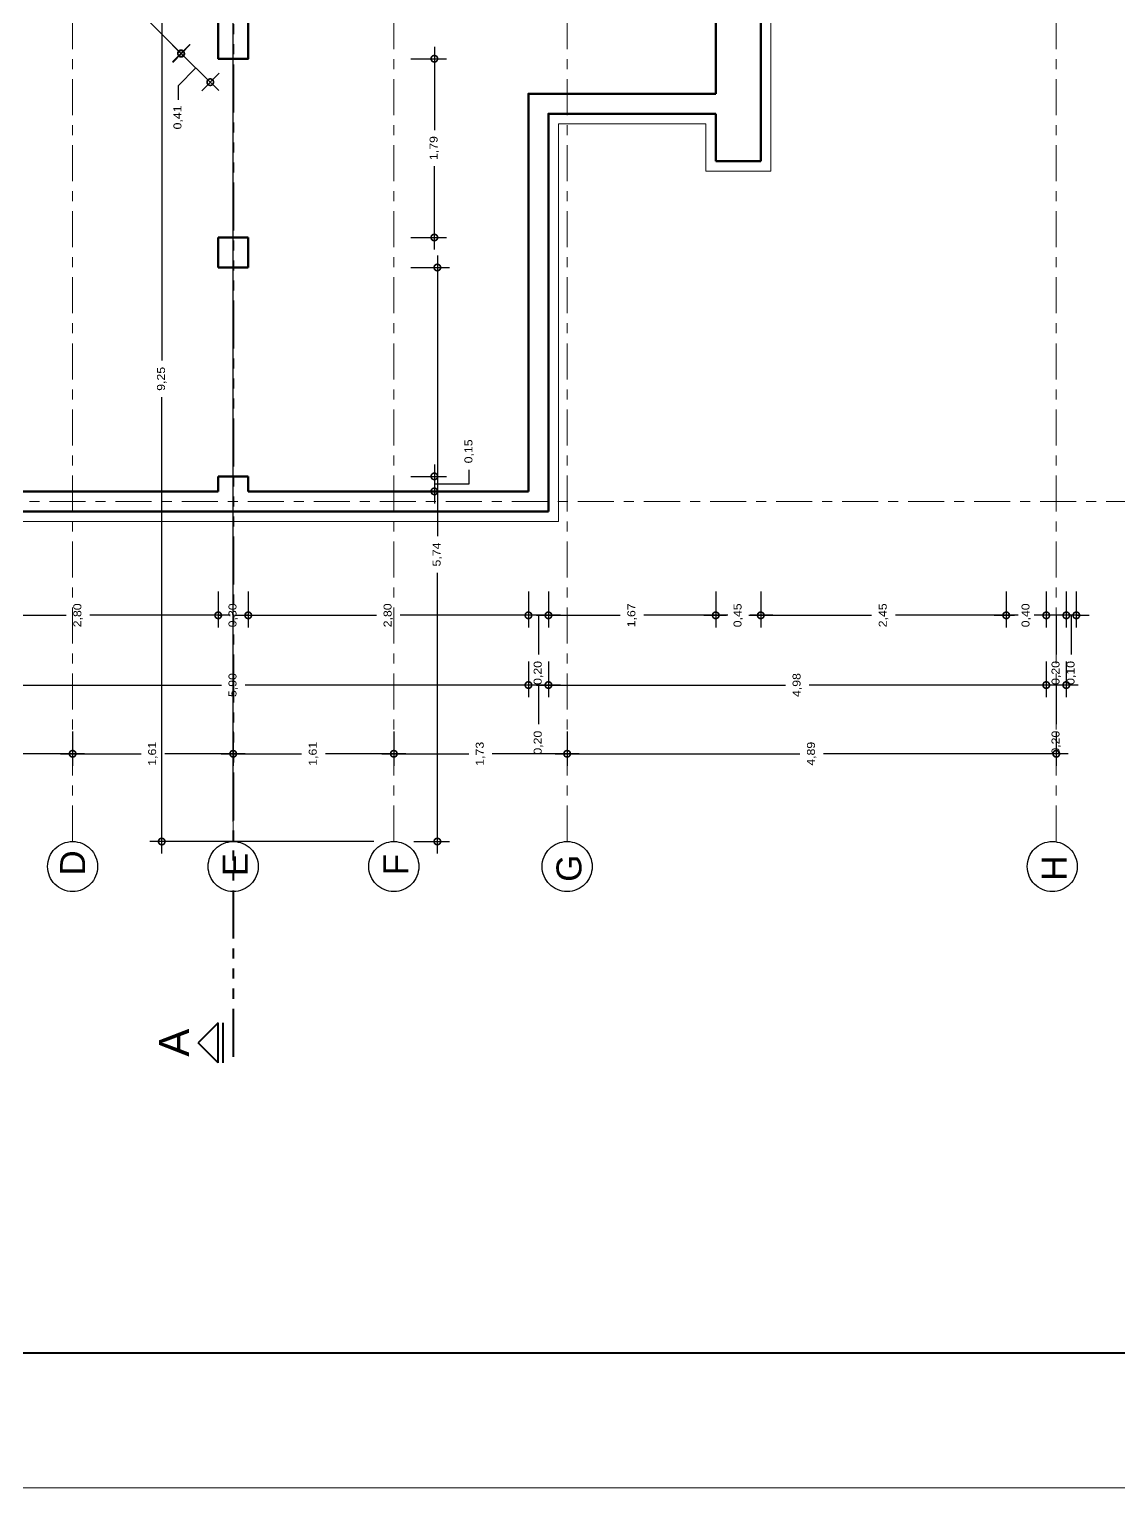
# Model space of a CAD drawing. Header units: millimetres. Extents: x -1459 to -1413, y -119 to 301.
# Drawn here: x -1441.19 to -1430.3, y -118.79 to -104.2 of the extents above; entities that cross this region are included whole.
import ezdxf

# ---------------------------------------------------------------- set-up
doc = ezdxf.new("R2010")
doc.units = ezdxf.units.MM
doc.linetypes.add('ACAD_ISO06W100', pattern=[36, 24, -3, 0, -3, 0, -3, 0, -3])
doc.linetypes.add('ACAD_ISO10W100', pattern=[18, 12, -3, 0, -3])
doc.layers.get('0').update_dxf_attribs({"lineweight": 0})
doc.layers.get('Defpoints').update_dxf_attribs({"lineweight": 5})
for name, color, linetype, lineweight in [('CORTE PLUMA 5', 5, 'Continuous', 40), ('COTAS', 190, 'Continuous', 9), ('EJES', 2, 'ACAD_ISO10W100', 13), ('MURO CORTADO', 1, 'Continuous', 60), ('MURO VISTO', 6, 'Continuous', 18), ('ROTULO', 7, 'Continuous', 5)]:
    doc.layers.add(name, color=color, linetype=linetype, lineweight=lineweight)
doc.styles.add('ARIAL DERECHO', font='arial.ttf', dxfattribs={"width": 1.1})
doc.styles.add('arial normal', font='arial.ttf', dxfattribs={"height": 0.25})
doc.dimstyles.new('COTAS 50 OK', dxfattribs={"dimtxt": 0.08, "dimasz": 0.13, "dimexe": 0.12, "dimexo": 0.2, "dimgap": 0.07, "dimtad": 0, "dimtih": 1, "dimtoh": 1, "dimzin": 0, "dimtxsty": 'ARIAL DERECHO', "dimblk": 'DOTSMALL', "dimcen": 0.15, "dimdle": 0.12, "dimadec": 0, "dimazin": 0, "dimtfac": 1, "dimtmove": 1, "dimatfit": 3, "dimfxl": 1, "dimtzin": 0, "dimarcsym": 0})

# ---------------------------------------------------------------- blocks, each defined once
blk = doc.blocks.new('_DotSmall')
at = {"color": 0, "linetype": 'ByBlock', "const_width": 0.5}
blk.add_lwpolyline([(-0.0625, 0, 1), (0.0625, 0, 1)], format="xyb", close=True, dxfattribs=at)
blk = doc.blocks.new('*D113')
at = {"layer": 'COTAS', "color": 0, "lineweight": -2}
for p, q in [((-1436.203, -109.825), (-1436.203, -110.184)), ((-1436.003, -109.825), (-1436.003, -110.184)), ((-1435.883, -110.064), (-1436.323, -110.064)), ((-1436.103, -110.064), (-1436.103, -110.315)), ((-1436.103, -110.315), (-1436.103, -110.455))]:
    blk.add_line(p, q, dxfattribs=at)
at = {"layer": 'Defpoints', "color": 0}
for p in [(-1436.203, -109.625), (-1436.003, -109.625), (-1436.203, -110.064)]:
    blk.add_point(p, dxfattribs=at)
at = {"layer": 'COTAS', "color": 0, "lineweight": -2, "xscale": 0.13, "yscale": 0.13, "zscale": 0.13, "rotation": 180}
blk.add_blockref('_DotSmall', (-1436.203, -110.064), dxfattribs=at)
at = {"layer": 'COTAS', "color": 0, "lineweight": -2, "xscale": 0.13, "yscale": 0.13, "zscale": 0.13}
blk.add_blockref('_DotSmall', (-1436.003, -110.064), dxfattribs=at)
at = {"layer": 'COTAS', "color": 0, "insert": (-1436.103, -110.64), "char_height": 0.08, "attachment_point": 5, "rotation": 90, "style": 'ARIAL DERECHO'}
blk.add_mtext('0,20', dxfattribs=at)
blk = doc.blocks.new('*D114')
at = {"layer": 'COTAS', "color": 0, "lineweight": -2}
for p, q in [((-1439.303, -109.825), (-1439.303, -110.184)), ((-1439.003, -109.825), (-1439.003, -110.184)), ((-1439.303, -110.064), (-1439.433, -110.064)), ((-1439.303, -110.064), (-1439.271, -110.064)), ((-1439.003, -110.064), (-1439.035, -110.064)), ((-1439.003, -110.064), (-1438.873, -110.064))]:
    blk.add_line(p, q, dxfattribs=at)
at = {"layer": 'Defpoints', "color": 0}
for p in [(-1439.303, -109.625), (-1439.003, -109.625), (-1439.303, -110.064)]:
    blk.add_point(p, dxfattribs=at)
at = {"layer": 'COTAS', "color": 0, "lineweight": -2, "xscale": 0.13, "yscale": 0.13, "zscale": 0.13}
blk.add_blockref('_DotSmall', (-1439.303, -110.064), dxfattribs=at)
at = {"layer": 'COTAS', "color": 0, "lineweight": -2, "xscale": 0.13, "yscale": 0.13, "zscale": 0.13, "rotation": 180}
blk.add_blockref('_DotSmall', (-1439.003, -110.064), dxfattribs=at)
at = {"layer": 'COTAS', "color": 0, "insert": (-1439.153, -110.064), "char_height": 0.08, "attachment_point": 5, "rotation": 90, "style": 'ARIAL DERECHO'}
blk.add_mtext('0,30', dxfattribs=at)
blk = doc.blocks.new('*D115')
at = {"layer": 'COTAS', "color": 0, "lineweight": -2}
for p, q in [((-1442.103, -109.825), (-1442.103, -110.184)), ((-1439.303, -109.825), (-1439.303, -110.184)), ((-1442.223, -110.064), (-1440.821, -110.064)), ((-1439.183, -110.064), (-1440.585, -110.064))]:
    blk.add_line(p, q, dxfattribs=at)
at = {"layer": 'Defpoints', "color": 0}
for p in [(-1442.103, -109.625), (-1439.303, -109.625), (-1442.103, -110.064)]:
    blk.add_point(p, dxfattribs=at)
at = {"layer": 'COTAS', "color": 0, "lineweight": -2, "xscale": 0.13, "yscale": 0.13, "zscale": 0.13, "rotation": 180}
blk.add_blockref('_DotSmall', (-1442.103, -110.064), dxfattribs=at)
at = {"layer": 'COTAS', "color": 0, "lineweight": -2, "xscale": 0.13, "yscale": 0.13, "zscale": 0.13}
blk.add_blockref('_DotSmall', (-1439.303, -110.064), dxfattribs=at)
at = {"layer": 'COTAS', "color": 0, "insert": (-1440.703, -110.064), "char_height": 0.08, "attachment_point": 5, "rotation": 90, "style": 'ARIAL DERECHO'}
blk.add_mtext('2,80', dxfattribs=at)
blk = doc.blocks.new('*D116')
at = {"layer": 'COTAS', "color": 0, "lineweight": -2}
for p, q in [((-1439.003, -109.825), (-1439.003, -110.184)), ((-1436.203, -109.825), (-1436.203, -110.184)), ((-1439.123, -110.064), (-1437.721, -110.064)), ((-1436.083, -110.064), (-1437.485, -110.064))]:
    blk.add_line(p, q, dxfattribs=at)
at = {"layer": 'Defpoints', "color": 0}
for p in [(-1439.003, -109.625), (-1436.203, -109.625), (-1439.003, -110.064)]:
    blk.add_point(p, dxfattribs=at)
at = {"layer": 'COTAS', "color": 0, "lineweight": -2, "xscale": 0.13, "yscale": 0.13, "zscale": 0.13, "rotation": 180}
blk.add_blockref('_DotSmall', (-1439.003, -110.064), dxfattribs=at)
at = {"layer": 'COTAS', "color": 0, "lineweight": -2, "xscale": 0.13, "yscale": 0.13, "zscale": 0.13}
blk.add_blockref('_DotSmall', (-1436.203, -110.064), dxfattribs=at)
at = {"layer": 'COTAS', "color": 0, "insert": (-1437.603, -110.064), "char_height": 0.08, "attachment_point": 5, "rotation": 90, "style": 'ARIAL DERECHO'}
blk.add_mtext('2,80', dxfattribs=at)
blk = doc.blocks.new('*D117')
at = {"layer": 'COTAS', "color": 0, "lineweight": -2}
for p, q in [((-1436.203, -110.525), (-1436.203, -110.881)), ((-1436.003, -110.525), (-1436.003, -110.881)), ((-1435.883, -110.761), (-1436.323, -110.761)), ((-1436.103, -110.761), (-1436.103, -111.012)), ((-1436.103, -111.012), (-1436.103, -111.152))]:
    blk.add_line(p, q, dxfattribs=at)
at = {"layer": 'Defpoints', "color": 0}
for p in [(-1436.203, -110.325), (-1436.003, -110.325), (-1436.203, -110.761)]:
    blk.add_point(p, dxfattribs=at)
at = {"layer": 'COTAS', "color": 0, "lineweight": -2, "xscale": 0.13, "yscale": 0.13, "zscale": 0.13, "rotation": 180}
blk.add_blockref('_DotSmall', (-1436.203, -110.761), dxfattribs=at)
at = {"layer": 'COTAS', "color": 0, "lineweight": -2, "xscale": 0.13, "yscale": 0.13, "zscale": 0.13}
blk.add_blockref('_DotSmall', (-1436.003, -110.761), dxfattribs=at)
at = {"layer": 'COTAS', "color": 0, "insert": (-1436.103, -111.337), "char_height": 0.08, "attachment_point": 5, "rotation": 90, "style": 'ARIAL DERECHO'}
blk.add_mtext('0,20', dxfattribs=at)
blk = doc.blocks.new('*D118')
at = {"layer": 'COTAS', "color": 0, "lineweight": -2}
for p, q in [((-1431.028, -109.825), (-1431.028, -110.184)), ((-1430.828, -109.825), (-1430.828, -110.184)), ((-1430.708, -110.064), (-1431.148, -110.064)), ((-1430.928, -110.064), (-1430.928, -110.315)), ((-1430.928, -110.315), (-1430.928, -110.455))]:
    blk.add_line(p, q, dxfattribs=at)
at = {"layer": 'Defpoints', "color": 0}
for p in [(-1431.028, -109.625), (-1430.828, -109.625), (-1431.028, -110.064)]:
    blk.add_point(p, dxfattribs=at)
at = {"layer": 'COTAS', "color": 0, "lineweight": -2, "xscale": 0.13, "yscale": 0.13, "zscale": 0.13, "rotation": 180}
blk.add_blockref('_DotSmall', (-1431.028, -110.064), dxfattribs=at)
at = {"layer": 'COTAS', "color": 0, "lineweight": -2, "xscale": 0.13, "yscale": 0.13, "zscale": 0.13}
blk.add_blockref('_DotSmall', (-1430.828, -110.064), dxfattribs=at)
at = {"layer": 'COTAS', "color": 0, "insert": (-1430.928, -110.64), "char_height": 0.08, "attachment_point": 5, "rotation": 90, "style": 'ARIAL DERECHO'}
blk.add_mtext('0,20', dxfattribs=at)
blk = doc.blocks.new('*D119')
at = {"layer": 'COTAS', "color": 0, "lineweight": -2}
for p, q in [((-1434.331, -109.825), (-1434.331, -110.184)), ((-1433.881, -109.825), (-1433.881, -110.184)), ((-1434.451, -110.064), (-1434.224, -110.064)), ((-1433.761, -110.064), (-1433.988, -110.064))]:
    blk.add_line(p, q, dxfattribs=at)
at = {"layer": 'Defpoints', "color": 0}
for p in [(-1434.331, -109.625), (-1433.881, -109.625), (-1434.331, -110.064)]:
    blk.add_point(p, dxfattribs=at)
at = {"layer": 'COTAS', "color": 0, "lineweight": -2, "xscale": 0.13, "yscale": 0.13, "zscale": 0.13, "rotation": 180}
blk.add_blockref('_DotSmall', (-1434.331, -110.064), dxfattribs=at)
at = {"layer": 'COTAS', "color": 0, "lineweight": -2, "xscale": 0.13, "yscale": 0.13, "zscale": 0.13}
blk.add_blockref('_DotSmall', (-1433.881, -110.064), dxfattribs=at)
at = {"layer": 'COTAS', "color": 0, "insert": (-1434.106, -110.064), "char_height": 0.08, "attachment_point": 5, "rotation": 90, "style": 'ARIAL DERECHO'}
blk.add_mtext('0,45', dxfattribs=at)
blk = doc.blocks.new('*D120')
at = {"layer": 'COTAS', "color": 0, "lineweight": -2}
for p, q in [((-1436.003, -109.825), (-1436.003, -110.184)), ((-1434.331, -109.825), (-1434.331, -110.184)), ((-1436.123, -110.064), (-1435.285, -110.064)), ((-1434.211, -110.064), (-1435.049, -110.064))]:
    blk.add_line(p, q, dxfattribs=at)
at = {"layer": 'Defpoints', "color": 0}
for p in [(-1436.003, -109.625), (-1434.331, -109.625), (-1436.003, -110.064)]:
    blk.add_point(p, dxfattribs=at)
at = {"layer": 'COTAS', "color": 0, "lineweight": -2, "xscale": 0.13, "yscale": 0.13, "zscale": 0.13, "rotation": 180}
blk.add_blockref('_DotSmall', (-1436.003, -110.064), dxfattribs=at)
at = {"layer": 'COTAS', "color": 0, "lineweight": -2, "xscale": 0.13, "yscale": 0.13, "zscale": 0.13}
blk.add_blockref('_DotSmall', (-1434.331, -110.064), dxfattribs=at)
at = {"layer": 'COTAS', "color": 0, "insert": (-1435.167, -110.064), "char_height": 0.08, "attachment_point": 5, "rotation": 90, "style": 'ARIAL DERECHO'}
blk.add_mtext('1,67', dxfattribs=at)
blk = doc.blocks.new('*D121')
at = {"layer": 'COTAS', "color": 0, "lineweight": -2}
for p, q in [((-1431.028, -110.525), (-1431.028, -110.881)), ((-1430.828, -110.525), (-1430.828, -110.881)), ((-1430.708, -110.761), (-1431.148, -110.761)), ((-1430.928, -110.761), (-1430.928, -111.012)), ((-1430.928, -111.012), (-1430.928, -111.152))]:
    blk.add_line(p, q, dxfattribs=at)
at = {"layer": 'Defpoints', "color": 0}
for p in [(-1431.028, -110.325), (-1430.828, -110.325), (-1431.028, -110.761)]:
    blk.add_point(p, dxfattribs=at)
at = {"layer": 'COTAS', "color": 0, "lineweight": -2, "xscale": 0.13, "yscale": 0.13, "zscale": 0.13, "rotation": 180}
blk.add_blockref('_DotSmall', (-1431.028, -110.761), dxfattribs=at)
at = {"layer": 'COTAS', "color": 0, "lineweight": -2, "xscale": 0.13, "yscale": 0.13, "zscale": 0.13}
blk.add_blockref('_DotSmall', (-1430.828, -110.761), dxfattribs=at)
at = {"layer": 'COTAS', "color": 0, "insert": (-1430.928, -111.337), "char_height": 0.08, "attachment_point": 5, "rotation": 90, "style": 'ARIAL DERECHO'}
blk.add_mtext('0,20', dxfattribs=at)
blk = doc.blocks.new('*D123')
at = {"layer": 'COTAS', "color": 0, "lineweight": -2}
for p, q in [((-1442.103, -110.525), (-1442.103, -110.881)), ((-1436.203, -110.525), (-1436.203, -110.881)), ((-1442.223, -110.761), (-1439.271, -110.761)), ((-1436.083, -110.761), (-1439.035, -110.761))]:
    blk.add_line(p, q, dxfattribs=at)
at = {"layer": 'Defpoints', "color": 0}
for p in [(-1442.103, -110.325), (-1436.203, -110.325), (-1442.103, -110.761)]:
    blk.add_point(p, dxfattribs=at)
at = {"layer": 'COTAS', "color": 0, "lineweight": -2, "xscale": 0.13, "yscale": 0.13, "zscale": 0.13, "rotation": 180}
blk.add_blockref('_DotSmall', (-1442.103, -110.761), dxfattribs=at)
at = {"layer": 'COTAS', "color": 0, "lineweight": -2, "xscale": 0.13, "yscale": 0.13, "zscale": 0.13}
blk.add_blockref('_DotSmall', (-1436.203, -110.761), dxfattribs=at)
at = {"layer": 'COTAS', "color": 0, "insert": (-1439.153, -110.761), "char_height": 0.08, "attachment_point": 5, "rotation": 90, "style": 'ARIAL DERECHO'}
blk.add_mtext('5,90', dxfattribs=at)
blk = doc.blocks.new('*D124')
at = {"layer": 'COTAS', "color": 0, "lineweight": -2}
for p, q in [((-1436.003, -110.525), (-1436.003, -110.881)), ((-1431.028, -110.525), (-1431.028, -110.881)), ((-1436.123, -110.761), (-1433.634, -110.761)), ((-1430.908, -110.761), (-1433.397, -110.761))]:
    blk.add_line(p, q, dxfattribs=at)
at = {"layer": 'Defpoints', "color": 0}
for p in [(-1436.003, -110.325), (-1431.028, -110.325), (-1436.003, -110.761)]:
    blk.add_point(p, dxfattribs=at)
at = {"layer": 'COTAS', "color": 0, "lineweight": -2, "xscale": 0.13, "yscale": 0.13, "zscale": 0.13, "rotation": 180}
blk.add_blockref('_DotSmall', (-1436.003, -110.761), dxfattribs=at)
at = {"layer": 'COTAS', "color": 0, "lineweight": -2, "xscale": 0.13, "yscale": 0.13, "zscale": 0.13}
blk.add_blockref('_DotSmall', (-1431.028, -110.761), dxfattribs=at)
at = {"layer": 'COTAS', "color": 0, "insert": (-1433.516, -110.761), "char_height": 0.08, "attachment_point": 5, "rotation": 90, "style": 'ARIAL DERECHO'}
blk.add_mtext('4,98', dxfattribs=at)
blk = doc.blocks.new('*D127')
at = {"layer": 'COTAS', "color": 0, "lineweight": -2}
for p, q in [((-1440.758, -111.225), (-1440.758, -111.568)), ((-1439.153, -111.225), (-1439.153, -111.568)), ((-1440.878, -111.448), (-1440.074, -111.448)), ((-1439.033, -111.448), (-1439.837, -111.448))]:
    blk.add_line(p, q, dxfattribs=at)
at = {"layer": 'Defpoints', "color": 0}
for p in [(-1440.758, -111.025), (-1439.153, -111.025), (-1440.758, -111.448)]:
    blk.add_point(p, dxfattribs=at)
at = {"layer": 'COTAS', "color": 0, "lineweight": -2, "xscale": 0.13, "yscale": 0.13, "zscale": 0.13, "rotation": 180}
blk.add_blockref('_DotSmall', (-1440.758, -111.448), dxfattribs=at)
at = {"layer": 'COTAS', "color": 0, "lineweight": -2, "xscale": 0.13, "yscale": 0.13, "zscale": 0.13}
blk.add_blockref('_DotSmall', (-1439.153, -111.448), dxfattribs=at)
at = {"layer": 'COTAS', "color": 0, "insert": (-1439.956, -111.448), "char_height": 0.08, "attachment_point": 5, "rotation": 90, "style": 'ARIAL DERECHO'}
blk.add_mtext('1,61', dxfattribs=at)
blk = doc.blocks.new('*D128')
at = {"layer": 'COTAS', "color": 0, "lineweight": -2}
for p, q in [((-1442.491, -111.225), (-1442.491, -111.568)), ((-1440.758, -111.225), (-1440.758, -111.568)), ((-1442.611, -111.448), (-1441.742, -111.448)), ((-1440.638, -111.448), (-1441.506, -111.448))]:
    blk.add_line(p, q, dxfattribs=at)
at = {"layer": 'Defpoints', "color": 0}
for p in [(-1442.491, -111.025), (-1440.758, -111.025), (-1442.491, -111.448)]:
    blk.add_point(p, dxfattribs=at)
at = {"layer": 'COTAS', "color": 0, "lineweight": -2, "xscale": 0.13, "yscale": 0.13, "zscale": 0.13, "rotation": 180}
blk.add_blockref('_DotSmall', (-1442.491, -111.448), dxfattribs=at)
at = {"layer": 'COTAS', "color": 0, "lineweight": -2, "xscale": 0.13, "yscale": 0.13, "zscale": 0.13}
blk.add_blockref('_DotSmall', (-1440.758, -111.448), dxfattribs=at)
at = {"layer": 'COTAS', "color": 0, "insert": (-1441.624, -111.448), "char_height": 0.08, "attachment_point": 5, "rotation": 90, "style": 'ARIAL DERECHO'}
blk.add_mtext('1,73', dxfattribs=at)
blk = doc.blocks.new('*D129')
at = {"layer": 'COTAS', "color": 0, "lineweight": -2}
for p, q in [((-1439.153, -111.225), (-1439.153, -111.568)), ((-1437.548, -111.225), (-1437.548, -111.568)), ((-1439.273, -111.448), (-1438.469, -111.448)), ((-1437.428, -111.448), (-1438.232, -111.448))]:
    blk.add_line(p, q, dxfattribs=at)
at = {"layer": 'Defpoints', "color": 0}
for p in [(-1439.153, -111.025), (-1437.548, -111.025), (-1439.153, -111.448)]:
    blk.add_point(p, dxfattribs=at)
at = {"layer": 'COTAS', "color": 0, "lineweight": -2, "xscale": 0.13, "yscale": 0.13, "zscale": 0.13, "rotation": 180}
blk.add_blockref('_DotSmall', (-1439.153, -111.448), dxfattribs=at)
at = {"layer": 'COTAS', "color": 0, "lineweight": -2, "xscale": 0.13, "yscale": 0.13, "zscale": 0.13}
blk.add_blockref('_DotSmall', (-1437.548, -111.448), dxfattribs=at)
at = {"layer": 'COTAS', "color": 0, "insert": (-1438.351, -111.448), "char_height": 0.08, "attachment_point": 5, "rotation": 90, "style": 'ARIAL DERECHO'}
blk.add_mtext('1,61', dxfattribs=at)
blk = doc.blocks.new('*D130')
at = {"layer": 'COTAS', "color": 0, "lineweight": -2}
for p, q in [((-1437.548, -111.225), (-1437.548, -111.568)), ((-1435.816, -111.225), (-1435.816, -111.568)), ((-1437.668, -111.448), (-1436.8, -111.448)), ((-1435.696, -111.448), (-1436.564, -111.448))]:
    blk.add_line(p, q, dxfattribs=at)
at = {"layer": 'Defpoints', "color": 0}
for p in [(-1437.548, -111.025), (-1435.816, -111.025), (-1437.548, -111.448)]:
    blk.add_point(p, dxfattribs=at)
at = {"layer": 'COTAS', "color": 0, "lineweight": -2, "xscale": 0.13, "yscale": 0.13, "zscale": 0.13, "rotation": 180}
blk.add_blockref('_DotSmall', (-1437.548, -111.448), dxfattribs=at)
at = {"layer": 'COTAS', "color": 0, "lineweight": -2, "xscale": 0.13, "yscale": 0.13, "zscale": 0.13}
blk.add_blockref('_DotSmall', (-1435.816, -111.448), dxfattribs=at)
at = {"layer": 'COTAS', "color": 0, "insert": (-1436.682, -111.448), "char_height": 0.08, "attachment_point": 5, "rotation": 90, "style": 'ARIAL DERECHO'}
blk.add_mtext('1,73', dxfattribs=at)
blk = doc.blocks.new('*D131')
at = {"layer": 'COTAS', "color": 0, "lineweight": -2}
for p, q in [((-1435.816, -111.225), (-1435.816, -111.568)), ((-1430.928, -111.225), (-1430.928, -111.568)), ((-1435.936, -111.448), (-1433.49, -111.448)), ((-1430.808, -111.448), (-1433.254, -111.448))]:
    blk.add_line(p, q, dxfattribs=at)
at = {"layer": 'Defpoints', "color": 0}
for p in [(-1435.816, -111.025), (-1430.928, -111.025), (-1435.816, -111.448)]:
    blk.add_point(p, dxfattribs=at)
at = {"layer": 'COTAS', "color": 0, "lineweight": -2, "xscale": 0.13, "yscale": 0.13, "zscale": 0.13, "rotation": 180}
blk.add_blockref('_DotSmall', (-1435.816, -111.448), dxfattribs=at)
at = {"layer": 'COTAS', "color": 0, "lineweight": -2, "xscale": 0.13, "yscale": 0.13, "zscale": 0.13}
blk.add_blockref('_DotSmall', (-1430.928, -111.448), dxfattribs=at)
at = {"layer": 'COTAS', "color": 0, "insert": (-1433.372, -111.448), "char_height": 0.08, "attachment_point": 5, "rotation": 90, "style": 'ARIAL DERECHO'}
blk.add_mtext('4,89', dxfattribs=at)
blk = doc.blocks.new('*D484')
at = {"layer": 'COTAS', "color": 0, "lineweight": -2}
for p, q in [((-1433.881, -109.825), (-1433.881, -110.184)), ((-1431.428, -109.825), (-1431.428, -110.184)), ((-1434.001, -110.064), (-1432.773, -110.064)), ((-1431.308, -110.064), (-1432.536, -110.064))]:
    blk.add_line(p, q, dxfattribs=at)
at = {"layer": 'Defpoints', "color": 0}
for p in [(-1433.881, -109.625), (-1431.428, -109.625), (-1433.881, -110.064)]:
    blk.add_point(p, dxfattribs=at)
at = {"layer": 'COTAS', "color": 0, "lineweight": -2, "xscale": 0.13, "yscale": 0.13, "zscale": 0.13, "rotation": 180}
blk.add_blockref('_DotSmall', (-1433.881, -110.064), dxfattribs=at)
at = {"layer": 'COTAS', "color": 0, "lineweight": -2, "xscale": 0.13, "yscale": 0.13, "zscale": 0.13}
blk.add_blockref('_DotSmall', (-1431.428, -110.064), dxfattribs=at)
at = {"layer": 'COTAS', "color": 0, "insert": (-1432.655, -110.064), "char_height": 0.08, "attachment_point": 5, "rotation": 90, "style": 'ARIAL DERECHO'}
blk.add_mtext('2,45', dxfattribs=at)
blk = doc.blocks.new('*D485')
at = {"layer": 'COTAS', "color": 0, "lineweight": -2}
for p, q in [((-1431.428, -109.825), (-1431.428, -110.184)), ((-1431.028, -109.825), (-1431.028, -110.184)), ((-1431.548, -110.064), (-1431.346, -110.064)), ((-1430.908, -110.064), (-1431.11, -110.064))]:
    blk.add_line(p, q, dxfattribs=at)
at = {"layer": 'Defpoints', "color": 0}
for p in [(-1431.428, -109.625), (-1431.028, -109.625), (-1431.428, -110.064)]:
    blk.add_point(p, dxfattribs=at)
at = {"layer": 'COTAS', "color": 0, "lineweight": -2, "xscale": 0.13, "yscale": 0.13, "zscale": 0.13, "rotation": 180}
blk.add_blockref('_DotSmall', (-1431.428, -110.064), dxfattribs=at)
at = {"layer": 'COTAS', "color": 0, "lineweight": -2, "xscale": 0.13, "yscale": 0.13, "zscale": 0.13}
blk.add_blockref('_DotSmall', (-1431.028, -110.064), dxfattribs=at)
at = {"layer": 'COTAS', "color": 0, "insert": (-1431.228, -110.064), "char_height": 0.08, "attachment_point": 5, "rotation": 90, "style": 'ARIAL DERECHO'}
blk.add_mtext('0,40', dxfattribs=at)
blk = doc.blocks.new('*D486')
at = {"layer": 'COTAS', "color": 0, "lineweight": -2}
for p, q in [((-1430.828, -109.825), (-1430.828, -110.184)), ((-1430.728, -109.825), (-1430.728, -110.184)), ((-1430.828, -110.064), (-1430.958, -110.064)), ((-1430.728, -110.064), (-1430.828, -110.064)), ((-1430.728, -110.064), (-1430.828, -110.064)), ((-1430.778, -110.064), (-1430.778, -110.315)), ((-1430.728, -110.064), (-1430.598, -110.064)), ((-1430.778, -110.315), (-1430.778, -110.455))]:
    blk.add_line(p, q, dxfattribs=at)
at = {"layer": 'Defpoints', "color": 0}
for p in [(-1430.828, -109.625), (-1430.728, -109.625), (-1430.828, -110.064)]:
    blk.add_point(p, dxfattribs=at)
at = {"layer": 'COTAS', "color": 0, "lineweight": -2, "xscale": 0.13, "yscale": 0.13, "zscale": 0.13}
blk.add_blockref('_DotSmall', (-1430.828, -110.064), dxfattribs=at)
at = {"layer": 'COTAS', "color": 0, "lineweight": -2, "xscale": 0.13, "yscale": 0.13, "zscale": 0.13, "rotation": 180}
blk.add_blockref('_DotSmall', (-1430.728, -110.064), dxfattribs=at)
at = {"layer": 'COTAS', "color": 0, "insert": (-1430.778, -110.64), "char_height": 0.08, "attachment_point": 5, "rotation": 90, "style": 'ARIAL DERECHO'}
blk.add_mtext('0,10', dxfattribs=at)
blk = doc.blocks.new('*D898')
at = {"layer": 'COTAS', "color": 0, "lineweight": -2}
for p, q in [((-1439.228, -99.656), (-1439.228, -99.516)), ((-1439.228, -100.003), (-1439.228, -99.656)), ((-1439.423, -100.003), (-1439.033, -100.003)), ((-1439.303, -100.225), (-1439.303, -99.883)), ((-1439.153, -112.125), (-1439.153, -99.883))]:
    blk.add_line(p, q, dxfattribs=at)
at = {"layer": 'Defpoints', "color": 0}
for p in [(-1439.153, -100.003), (-1439.303, -100.425), (-1439.153, -112.325)]:
    blk.add_point(p, dxfattribs=at)
at = {"layer": 'COTAS', "color": 0, "lineweight": -2, "xscale": 0.13, "yscale": 0.13, "zscale": 0.13, "rotation": 180}
blk.add_blockref('_DotSmall', (-1439.303, -100.003), dxfattribs=at)
at = {"layer": 'COTAS', "color": 0, "lineweight": -2, "xscale": 0.13, "yscale": 0.13, "zscale": 0.13}
blk.add_blockref('_DotSmall', (-1439.153, -100.003), dxfattribs=at)
at = {"layer": 'COTAS', "color": 0, "insert": (-1439.228, -99.331), "char_height": 0.08, "attachment_point": 5, "rotation": 90, "style": 'ARIAL DERECHO'}
blk.add_mtext('0,15', dxfattribs=at)
blk = doc.blocks.new('*D929')
at = {"layer": 'COTAS', "color": 0, "lineweight": -2}
for p, q in [((-1440.102, -103.075), (-1439.747, -103.075)), ((-1439.867, -102.955), (-1439.867, -107.515)), ((-1439.867, -112.445), (-1439.867, -107.884)), ((-1437.748, -112.325), (-1439.987, -112.325))]:
    blk.add_line(p, q, dxfattribs=at)
at = {"layer": 'Defpoints', "color": 0}
for p in [(-1440.302, -103.075), (-1439.867, -112.325), (-1437.548, -112.325)]:
    blk.add_point(p, dxfattribs=at)
at = {"layer": 'COTAS', "color": 0, "lineweight": -2, "xscale": 0.13, "yscale": 0.13, "zscale": 0.13}
for p, rotation in [((-1439.867, -103.075), 90), ((-1439.867, -112.325), 270)]:
    blk.add_blockref('_DotSmall', p, dxfattribs=dict(at, rotation=rotation))
at = {"layer": 'COTAS', "color": 0, "insert": (-1439.867, -107.7), "char_height": 0.08, "attachment_point": 5, "rotation": 90, "style": 'ARIAL DERECHO'}
blk.add_mtext('9,25', dxfattribs=at)
blk = doc.blocks.new('*D931')
at = {"layer": 'COTAS', "color": 0, "lineweight": -2}
for p, q in [((-1437.348, -106.587), (-1436.993, -106.587)), ((-1437.113, -106.467), (-1437.113, -109.272)), ((-1437.113, -112.445), (-1437.113, -109.64)), ((-1437.348, -112.325), (-1436.993, -112.325))]:
    blk.add_line(p, q, dxfattribs=at)
at = {"layer": 'Defpoints', "color": 0}
for p in [(-1437.548, -106.587), (-1437.548, -112.325), (-1437.113, -112.325)]:
    blk.add_point(p, dxfattribs=at)
at = {"layer": 'COTAS', "color": 0, "lineweight": -2, "xscale": 0.13, "yscale": 0.13, "zscale": 0.13}
for p, rotation in [((-1437.113, -106.587), 90), ((-1437.113, -112.325), 270)]:
    blk.add_blockref('_DotSmall', p, dxfattribs=dict(at, rotation=rotation))
at = {"layer": 'COTAS', "color": 0, "insert": (-1437.113, -109.456), "char_height": 0.08, "attachment_point": 5, "rotation": 90, "style": 'ARIAL DERECHO'}
blk.add_mtext('5,74', dxfattribs=at)
blk = doc.blocks.new('*D932')
at = {"layer": 'COTAS', "color": 0, "lineweight": -2}
for p, q in [((-1437.143, -104.38), (-1437.143, -105.213)), ((-1437.378, -104.5), (-1437.023, -104.5)), ((-1437.143, -106.407), (-1437.143, -105.574)), ((-1437.378, -106.287), (-1437.023, -106.287))]:
    blk.add_line(p, q, dxfattribs=at)
at = {"layer": 'Defpoints', "color": 0}
for p in [(-1437.578, -104.5), (-1437.143, -104.5), (-1437.578, -106.287)]:
    blk.add_point(p, dxfattribs=at)
at = {"layer": 'COTAS', "color": 0, "lineweight": -2, "xscale": 0.13, "yscale": 0.13, "zscale": 0.13}
for p, rotation in [((-1437.143, -104.5), 90), ((-1437.143, -106.287), 270)]:
    blk.add_blockref('_DotSmall', p, dxfattribs=dict(at, rotation=rotation))
at = {"layer": 'COTAS', "color": 0, "insert": (-1437.143, -105.393), "char_height": 0.08, "attachment_point": 5, "rotation": 90, "style": 'ARIAL DERECHO'}
blk.add_mtext('1,79', dxfattribs=at)
blk = doc.blocks.new('*D933')
at = {"layer": 'COTAS', "color": 0, "lineweight": -2}
for p, q in [((-1437.378, -106.587), (-1436.993, -106.587)), ((-1437.113, -106.467), (-1437.113, -109.272)), ((-1437.113, -112.445), (-1437.113, -109.64)), ((-1437.348, -112.325), (-1436.993, -112.325))]:
    blk.add_line(p, q, dxfattribs=at)
at = {"layer": 'Defpoints', "color": 0}
for p in [(-1437.578, -106.587), (-1437.548, -112.325), (-1437.113, -112.325)]:
    blk.add_point(p, dxfattribs=at)
at = {"layer": 'COTAS', "color": 0, "lineweight": -2, "xscale": 0.13, "yscale": 0.13, "zscale": 0.13}
for p, rotation in [((-1437.113, -106.587), 90), ((-1437.113, -112.325), 270)]:
    blk.add_blockref('_DotSmall', p, dxfattribs=dict(at, rotation=rotation))
at = {"layer": 'COTAS', "color": 0, "insert": (-1437.113, -109.456), "char_height": 0.08, "attachment_point": 5, "rotation": 90, "style": 'ARIAL DERECHO'}
blk.add_mtext('5,74', dxfattribs=at)
blk = doc.blocks.new('*D934')
at = {"layer": 'COTAS', "color": 0, "lineweight": -2}
for p, q in [((-1437.143, -108.555), (-1437.143, -108.945)), ((-1436.795, -108.75), (-1436.795, -108.61)), ((-1437.378, -108.675), (-1437.023, -108.675)), ((-1437.143, -108.75), (-1436.795, -108.75)), ((-1437.403, -108.825), (-1437.023, -108.825))]:
    blk.add_line(p, q, dxfattribs=at)
at = {"layer": 'Defpoints', "color": 0}
for p in [(-1437.578, -108.675), (-1437.603, -108.825), (-1437.143, -108.825)]:
    blk.add_point(p, dxfattribs=at)
at = {"layer": 'COTAS', "color": 0, "lineweight": -2, "xscale": 0.13, "yscale": 0.13, "zscale": 0.13}
for p, rotation in [((-1437.143, -108.675), 90), ((-1437.143, -108.825), 270)]:
    blk.add_blockref('_DotSmall', p, dxfattribs=dict(at, rotation=rotation))
at = {"layer": 'COTAS', "color": 0, "insert": (-1436.795, -108.425), "char_height": 0.08, "attachment_point": 5, "rotation": 90, "style": 'ARIAL DERECHO'}
blk.add_mtext('0,15', dxfattribs=at)
blk = doc.blocks.new('*D935')
at = {"layer": 'COTAS', "color": 0, "lineweight": -2}
for p, q in [((-1440.585, -103.357), (-1440.759, -103.531)), ((-1440.759, -103.362), (-1440.293, -103.828)), ((-1439.59, -104.531), (-1440.057, -104.064)), ((-1439.586, -104.357), (-1439.76, -104.531))]:
    blk.add_line(p, q, dxfattribs=at)
at = {"layer": 'Defpoints', "color": 0}
for p in [(-1440.444, -103.216), (-1440.674, -103.447), (-1439.444, -104.215)]:
    blk.add_point(p, dxfattribs=at)
at = {"layer": 'COTAS', "color": 0, "lineweight": -2, "xscale": 0.13, "yscale": 0.13, "zscale": 0.13}
for p, rotation in [((-1440.674, -103.447), 135.0000000000126), ((-1439.675, -104.446), 315.0000000000126)]:
    blk.add_blockref('_DotSmall', p, dxfattribs=dict(at, rotation=rotation))
at = {"layer": 'COTAS', "color": 0, "insert": (-1440.175, -103.946), "char_height": 0.08, "attachment_point": 5, "rotation": 90, "style": 'ARIAL DERECHO'}
blk.add_mtext('1,41', dxfattribs=at)
blk = doc.blocks.new('*D936')
at = {"layer": 'COTAS', "color": 0, "lineweight": -2}
for p, q in [((-1439.296, -104.818), (-1439.759, -104.366)), ((-1439.584, -104.358), (-1439.757, -104.536)), ((-1439.527, -104.592), (-1439.703, -104.772)), ((-1439.293, -104.643), (-1439.466, -104.82)), ((-1439.703, -104.772), (-1439.703, -104.912))]:
    blk.add_line(p, q, dxfattribs=at)
at = {"layer": 'Defpoints', "color": 0}
for p in [(-1439.444, -104.215), (-1439.673, -104.45), (-1439.153, -104.5)]:
    blk.add_point(p, dxfattribs=at)
at = {"layer": 'COTAS', "color": 0, "lineweight": -2, "xscale": 0.13, "yscale": 0.13, "zscale": 0.13}
for p, rotation in [((-1439.673, -104.45), 135.7072129191823), ((-1439.382, -104.734), 315.7072129191823)]:
    blk.add_blockref('_DotSmall', p, dxfattribs=dict(at, rotation=rotation))
at = {"layer": 'COTAS', "color": 0, "insert": (-1439.703, -105.087), "char_height": 0.08, "attachment_point": 5, "rotation": 90, "style": 'ARIAL DERECHO'}
blk.add_mtext('0,41', dxfattribs=at)

msp = doc.modelspace()

# ---------------------------------------------------------------- linework, layer by layer
at = {"layer": 'CORTE PLUMA 5', "linetype": 'ACAD_ISO06W100', "lineweight": 40, "ltscale": 0.02}
for p, q in [((-1439.153, -58.536), (-1439.153, -114.536)), ((-1439.303, -114.136), (-1439.503, -114.336)), ((-1439.303, -114.536), (-1439.503, -114.336))]:
    msp.add_line(p, q, dxfattribs=at)
for points in [[(-1439.303, -114.536), (-1439.303, -114.136)], [(-1439.253, -114.536), (-1439.253, -114.136)]]:
    msp.add_lwpolyline(points, dxfattribs=at)
at = {"layer": 'EJES', "ltscale": 0.03}
for p, q in [((-1440.758, -112.325), (-1440.758, -60.4)), ((-1439.153, -112.325), (-1439.153, -60.4)), ((-1437.548, -112.325), (-1437.548, -60.4)), ((-1435.816, -112.325), (-1435.816, -60.4)), ((-1430.928, -112.325), (-1430.928, -60.4)), ((-1427.428, -108.925), (-1451.503, -108.925))]:
    msp.add_line(p, q, dxfattribs=at)
at = {"layer": 'EJES', "lineweight": 30}
for centre in [(-1440.758, -112.575), (-1439.153, -112.575), (-1437.548, -112.575), (-1435.816, -112.575), (-1430.968, -112.575)]:
    msp.add_circle(centre, 0.25, dxfattribs=at)
at = {"layer": 'MURO CORTADO'}
for p, q in [((-1434.331, -105.525), (-1434.331, -105.05)), ((-1433.881, -105.525), (-1434.331, -105.525)), ((-1439.003, -106.287), (-1439.303, -106.287)), ((-1439.303, -106.287), (-1439.303, -106.587)), ((-1439.003, -106.287), (-1439.003, -106.587)), ((-1439.003, -106.587), (-1439.303, -106.587)), ((-1439.003, -108.675), (-1439.303, -108.675)), ((-1439.303, -108.675), (-1439.303, -108.825)), ((-1439.003, -108.675), (-1439.003, -108.825)), ((-1439.303, -108.825), (-1442.103, -108.825)), ((-1439.003, -108.825), (-1436.203, -108.825)), ((-1442.303, -109.025), (-1436.003, -109.025))]:
    msp.add_line(p, q, dxfattribs=at)
for points in [[(-1434.331, -104.85), (-1434.331, -101.925)], [(-1440.728, -103.075), (-1440.302, -103.075), (-1439.303, -104.074), (-1439.303, -104.5), (-1439.003, -104.5), (-1439.003, -104.074), (-1438.004, -103.075), (-1437.578, -103.075), (-1437.578, -102.775), (-1437.878, -102.775), (-1437.878, -102.375)], [(-1433.881, -105.525), (-1433.881, -102.975)], [(-1434.331, -104.85), (-1436.203, -104.85), (-1436.203, -108.825)], [(-1434.331, -105.05), (-1436.003, -105.05), (-1436.003, -109.025)]]:
    msp.add_lwpolyline(points, dxfattribs=at)
at = {"layer": 'MURO VISTO'}
for p, q in [((-1434.431, -105.625), (-1434.431, -105.15)), ((-1433.781, -105.625), (-1434.431, -105.625)), ((-1442.403, -109.125), (-1435.903, -109.125))]:
    msp.add_line(p, q, dxfattribs=at)
for points in [[(-1433.781, -105.625), (-1433.781, -103.075)], [(-1434.431, -105.15), (-1435.903, -105.15), (-1435.903, -109.125)]]:
    msp.add_lwpolyline(points, dxfattribs=at)
at = {"layer": 'ROTULO'}
msp.add_lwpolyline([(-1413.278, -118.786), (-1413.278, -54.286), (-1459.028, -54.286), (-1459.028, -118.786)], close=True, dxfattribs=at)
at = {"layer": 'ROTULO', "lineweight": 40}
msp.add_lwpolyline([(-1414.628, -117.436), (-1414.628, -55.636), (-1457.678, -55.636), (-1457.678, -117.436)], close=True, dxfattribs=at)

# ---------------------------------------------------------------- texts
at = {"layer": 'CORTE PLUMA 5', "linetype": 'ACAD_ISO06W100', "lineweight": 40, "ltscale": 0.02, "insert": (-1439.745, -114.336), "char_height": 0.3, "width": 0.309, "attachment_point": 5, "rotation": 90, "style": 'arial normal'}
msp.add_mtext('A', dxfattribs=at)
at = {"layer": 'EJES', "linetype": 'Continuous', "char_height": 0.25, "width": 0.309, "attachment_point": 5, "rotation": 90, "style": 'arial normal'}
for s, insert in [('D', (-1440.758, -112.539)), ('E', (-1439.134, -112.556)), ('F', (-1437.529, -112.556)), ('G', (-1435.796, -112.592)), ('H', (-1430.948, -112.592))]:
    msp.add_mtext(s, dxfattribs=dict(at, insert=insert))

# ---------------------------------------------------------------- dimensions: what is measured, and where the dimension line sits
at = {"layer": 'COTAS'}
for base, p1, p2, angle, picture, middle in [((-1439.153, -100.003), (-1439.303, -100.425), (-1439.153, -112.325), 180, '*D898', (-1439.228, -99.446)), ((-1439.867, -112.325), (-1440.302, -103.075), (-1437.548, -112.325), 90, '*D929', (-1439.867, -107.7)), ((-1437.143, -104.5), (-1437.578, -106.287), (-1437.578, -104.5), 90, '*D932', (-1437.143, -105.393)), ((-1437.113, -112.325), (-1437.578, -106.587), (-1437.548, -112.325), 90, '*D933', (-1437.113, -109.456)), ((-1437.113, -112.325), (-1437.548, -106.587), (-1437.548, -112.325), 90, '*D931', (-1437.113, -109.456)), ((-1437.143, -108.825), (-1437.578, -108.675), (-1437.603, -108.825), 90, '*D934', (-1436.795, -108.54)), ((-1442.103, -110.064), (-1439.303, -109.625), (-1442.103, -109.625), 180, '*D115', (-1440.703, -110.064)), ((-1439.303, -110.064), (-1439.003, -109.625), (-1439.303, -109.625), 180, '*D114', (-1439.153, -110.064)), ((-1439.003, -110.064), (-1436.203, -109.625), (-1439.003, -109.625), 180, '*D116', (-1437.603, -110.064)), ((-1436.203, -110.064), (-1436.003, -109.625), (-1436.203, -109.625), 180, '*D113', (-1436.103, -110.525)), ((-1436.003, -110.064), (-1434.331, -109.625), (-1436.003, -109.625), 180, '*D120', (-1435.167, -110.064)), ((-1434.331, -110.064), (-1433.881, -109.625), (-1434.331, -109.625), 180, '*D119', (-1434.106, -110.064)), ((-1433.881, -110.064), (-1431.428, -109.625), (-1433.881, -109.625), 180, '*D484', (-1432.655, -110.064)), ((-1431.428, -110.064), (-1431.028, -109.625), (-1431.428, -109.625), 180, '*D485', (-1431.228, -110.064)), ((-1431.028, -110.064), (-1430.828, -109.625), (-1431.028, -109.625), 180, '*D118', (-1430.928, -110.525)), ((-1430.828, -110.064), (-1430.728, -109.625), (-1430.828, -109.625), 180, '*D486', (-1430.778, -110.525)), ((-1442.103, -110.761), (-1436.203, -110.325), (-1442.103, -110.325), 180, '*D123', (-1439.153, -110.761)), ((-1436.203, -110.761), (-1436.003, -110.325), (-1436.203, -110.325), 180, '*D117', (-1436.103, -111.222)), ((-1436.003038982, -110.761208265), (-1431.028038982, -110.324520554), (-1436.003038982, -110.324520554), 180, '*D124', (-1433.515538982, -110.761208265)), ((-1431.028, -110.761), (-1430.828, -110.325), (-1431.028, -110.325), 180, '*D121', (-1430.928, -111.222)), ((-1442.491, -111.448), (-1440.758, -111.025), (-1442.491, -111.025), 180, '*D128', (-1441.624, -111.448)), ((-1440.758038982, -111.448133808), (-1439.153038982, -111.024520554), (-1440.758038982, -111.024520554), 180, '*D127', (-1439.955538982, -111.448133808)), ((-1439.153038982, -111.448133808), (-1437.548038982, -111.024520554), (-1439.153038982, -111.024520554), 180, '*D129', (-1438.350538982, -111.448133808)), ((-1437.548, -111.448), (-1435.816, -111.025), (-1437.548, -111.025), 180, '*D130', (-1436.682, -111.448)), ((-1435.816, -111.448), (-1430.928, -111.025), (-1435.816, -111.025), 180, '*D131', (-1433.372, -111.448))]:
    dim = msp.add_linear_dim(base=base, p1=p1, p2=p2, angle=angle, dimstyle='COTAS 50 OK', dxfattribs=at)
    dim.commit()
    dim.dimension.update_dxf_attribs({"geometry": picture, "text_midpoint": middle})
for p1, p2, distance, picture, middle in [((-1439.444, -104.215), (-1440.444, -103.216), 0.326, '*D935', (-1440.175, -103.946)), ((-1439.153, -104.5), (-1439.444, -104.215), 0.328, '*D936', (-1439.703, -104.982))]:
    dim = msp.add_aligned_dim(p1=p1, p2=p2, distance=distance, dimstyle='COTAS 50 OK', dxfattribs=at)
    dim.commit()
    dim.dimension.update_dxf_attribs({"geometry": picture, "text_midpoint": middle})

doc.saveas('drawing.dxf')
